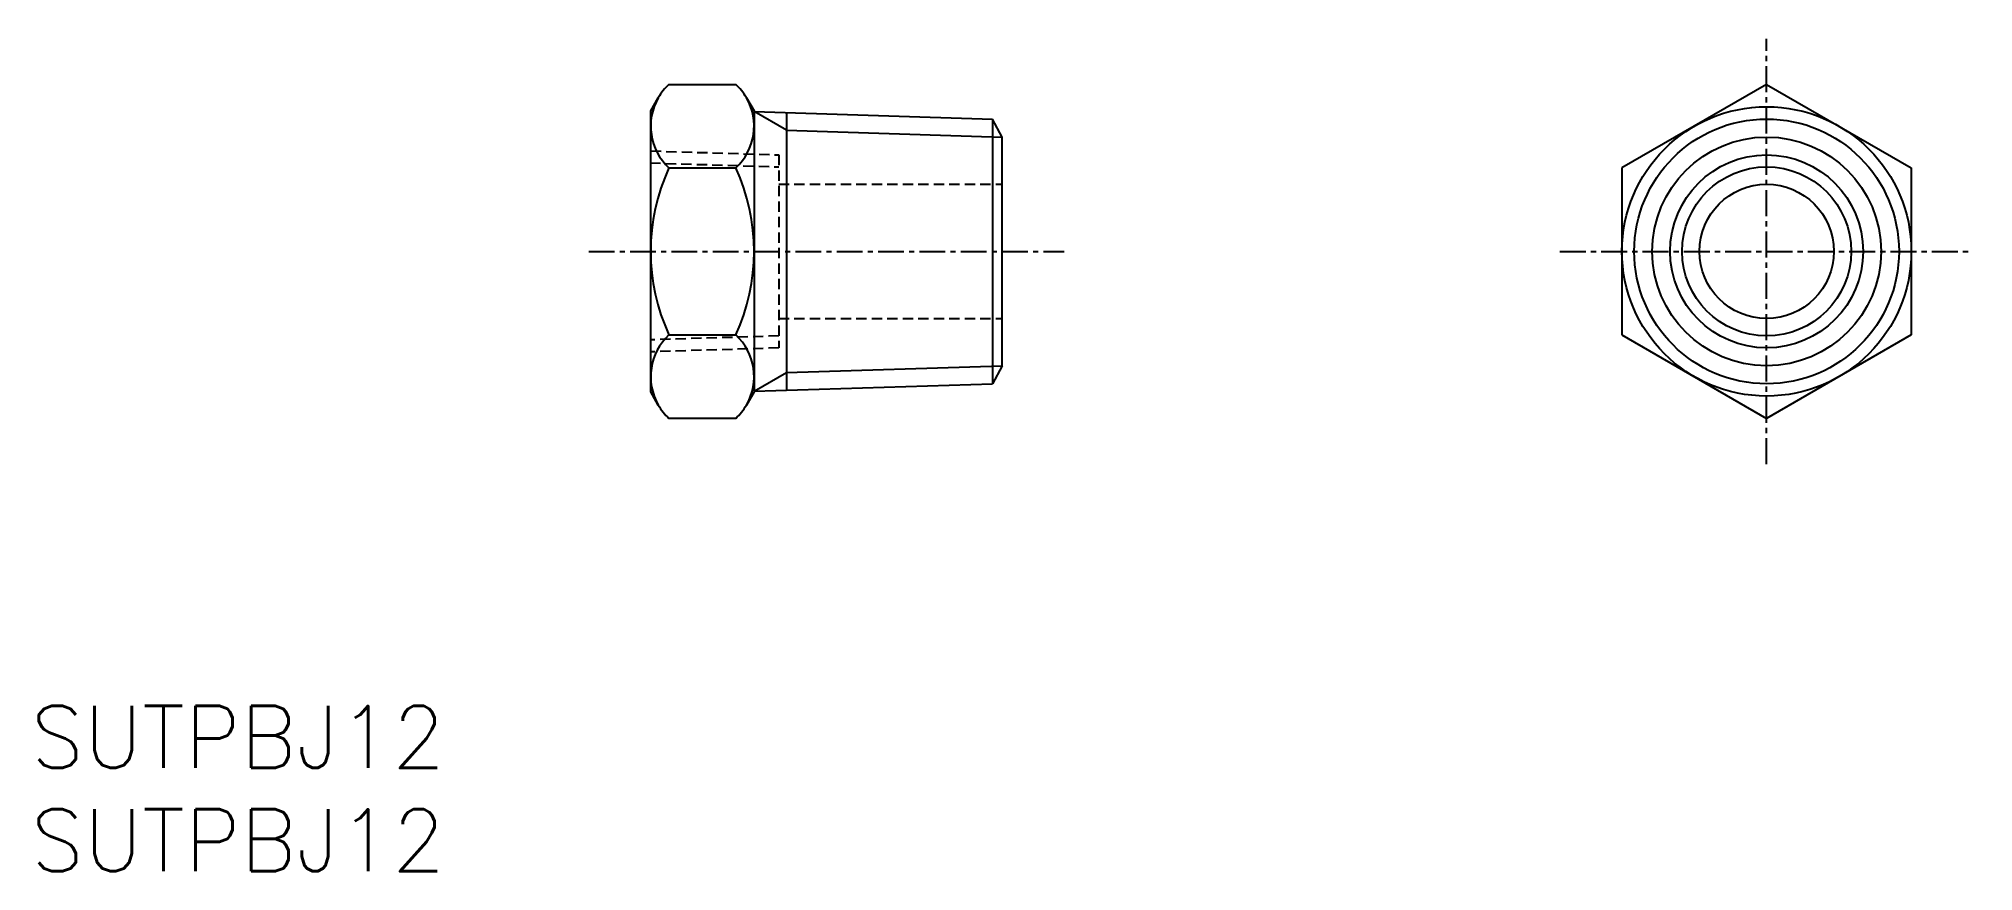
# Model space of a CAD drawing. Extents: x 0.4 to 94, y 0 to 40.3.
import ezdxf

# ---------------------------------------------------------------- set-up
doc = ezdxf.new("R2010")
doc.units = 0
doc.linetypes.add('CENTER', pattern=[2, 1.25, -0.25, 0.25, -0.25])
doc.linetypes.add('DASHED', pattern=[0.75, 0.5, -0.25])
doc.layers.get('0').update_dxf_attribs({"linetype": 'CONTINUOUS'})
doc.layers.add('CENTER', color=1, linetype='CENTER')
doc.styles.get("Standard").update_dxf_attribs({"font": 'txt.shx'})

# ---------------------------------------------------------------- blocks, each defined once
blk = doc.blocks.new('*U4')
at = {"color": 7, "linetype": 'CONTINUOUS'}
blk.add_text('SUTPBJ12', height=3, dxfattribs=at).set_placement((0, 0))
blk = doc.blocks.new('*U5')
at = {"color": 7, "linetype": 'CONTINUOUS'}
blk.add_text('SUTPBJ12', height=3, dxfattribs=at).set_placement((0, 5))

msp = doc.modelspace()

# ---------------------------------------------------------------- linework, layer by layer
at = {"color": 7, "linetype": 'CONTINUOUS'}
for p, q in [((30.884, 38.083), (34.116, 38.083)), ((84, 38.083), (77, 34.041)), ((84, 38.083), (91, 34.041)), ((30, 36.799), (30.369, 37.438)), ((30, 23.201), (30, 36.799)), ((34.631, 37.438), (35, 36.799)), ((35, 36.799), (35, 23.201)), ((35, 36.766), (46.547, 36.405)), ((36.567, 36.717), (36.567, 23.283)), ((47, 35.535), (46.547, 36.405)), ((46.547, 36.405), (46.547, 23.595)), ((47, 24.465), (47, 35.535)), ((30.884, 34.041), (34.116, 34.041)), ((77, 34.041), (77, 25.959)), ((91, 34.041), (91, 25.959)), ((30.884, 25.959), (34.116, 25.959)), ((77, 25.959), (84, 21.917)), ((91, 25.959), (84, 21.917)), ((47, 24.465), (46.547, 23.595)), ((35, 23.234), (46.547, 23.595)), ((30.369, 22.562), (30, 23.201)), ((35, 23.201), (34.631, 22.562)), ((34.116, 21.917), (30.884, 21.917))]:
    msp.add_line(p, q, dxfattribs=at)
at = {"color": 3, "linetype": 'CONTINUOUS'}
for p, q in [((36.567, 35.861), (35, 36.766)), ((36.567, 35.861), (47, 35.535)), ((36.567, 24.139), (47, 24.465)), ((35, 23.234), (36.567, 24.139))]:
    msp.add_line(p, q, dxfattribs=at)
at = {"color": 3, "linetype": 'DASHED'}
for p, q in [((30, 34.864), (36.2, 34.67)), ((36.2, 34.67), (36.2, 25.33)), ((29.982, 34.283), (36.2, 34.089)), ((36.2, 33.25), (47, 33.25)), ((36.2, 26.75), (47, 26.75)), ((36.2, 25.911), (29.982, 25.717)), ((36.2, 25.33), (30, 25.136))]:
    msp.add_line(p, q, dxfattribs=at)
at = {"color": 7, "linetype": 'CONTINUOUS'}
for radius in [7, 6.405, 4.089, 3.25]:
    msp.add_circle((84, 30), radius, dxfattribs=at)
at = {"color": 3, "linetype": 'CONTINUOUS'}
for radius in [5.535, 4.67]:
    msp.add_circle((84, 30), radius, dxfattribs=at)
at = {"color": 7, "linetype": 'CONTINUOUS'}
for centre, radius, start, end in [((32.751, 36.062), 2.751, 132.73444, 150), ((32.249, 36.062), 2.751, 30, 47.26556), ((32.751, 36.062), 2.751, 150, 227.26556), ((32.249, 36.062), 2.751, 312.73444, 30), ((39.678, 30), 9.678, 155.31796, 204.68204), ((25.322, 30), 9.678, 335.31796, 24.68204), ((32.751, 23.938), 2.751, 132.73444, 210), ((32.249, 23.938), 2.751, 330, 47.26556), ((32.751, 23.938), 2.751, 210, 227.26556), ((32.249, 23.938), 2.751, 312.73444, 330)]:
    msp.add_arc(centre, radius, start, end, dxfattribs=at)
at = {"layer": 'CENTER', "color": 1, "linetype": 'CENTER'}
for p, q in [((84, 19.707), (84, 40.293)), ((27, 30), (50, 30)), ((74, 30), (94, 30))]:
    msp.add_line(p, q, dxfattribs=at)

# ---------------------------------------------------------------- block references
at = {"color": 7, "linetype": 'CONTINUOUS'}
for name in ['*U5', '*U4']:
    msp.add_blockref(name, (0, 0), dxfattribs=at)

doc.saveas('drawing.dxf')
